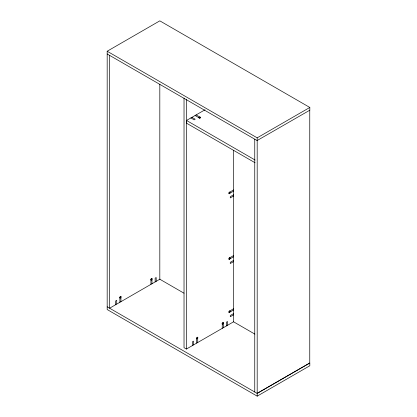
<?xml version="1.0" encoding="UTF-8"?>
<svg xmlns="http://www.w3.org/2000/svg" width="417" height="417" viewBox="0 0 417 417"><rect width="100%" height="100%" fill="white"/><g stroke="black" fill="none" stroke-linecap="round" stroke-linejoin="round"><path stroke-width="0.63" d="M107.179 306.808L257.185 393.413L309.821 363.025L309.821 365.761L257.185 396.15L107.179 309.544L107.179 51.239L159.815 20.85L309.821 107.456L309.821 110.192L257.122 140.545M255.1 162.776L186.524 123.182L186.524 120.45L205.008 109.78M107.179 51.239L257.185 137.845L309.821 107.456M233.567 189.923L229.225 192.43L229.225 193.65L233.567 191.142M233.567 194.786L230.278 196.688L230.278 197.903L233.567 196M160.008 279.119L109.614 308.215L109.614 55.378M233.567 255.564L229.225 258.071L229.225 259.285L233.567 256.778M233.567 260.427L230.278 262.324L230.278 263.544L233.567 261.641M233.567 308.747L229.225 311.254L229.225 312.469L233.567 309.961M233.567 313.605L230.278 315.507L230.278 316.722L233.567 314.825M184.027 98.094L184.027 347.679L186.394 349.05L233.567 321.815L233.567 150.224M257.122 393.377L309.758 362.988L309.758 110.156M107.179 53.975L257.185 140.581M196.131 114.904L200.473 117.412L199.42 118.016L195.078 115.509M191.919 117.333L195.208 119.231L194.155 119.841L190.866 117.943M186.524 120.45L255.1 160.039M184.001 293.198L159.815 279.228L159.815 84.244M233.51 321.778L254.886 334.121M257.185 137.845L257.185 396.15M254.751 139.174L254.751 392.011M227.515 325.307L227.515 321.507L226.462 322.117L226.462 325.917M223.303 327.736L223.303 322.722L222.251 323.331L222.251 328.346M197.71 342.513L197.71 337.499L196.657 338.109L196.657 343.123M193.498 344.948L193.498 341.148L192.445 341.752L192.445 345.552M186.394 99.465L186.394 349.05M156.193 281.319L156.193 277.524L155.14 278.129L155.14 281.928M151.986 283.753L151.986 278.738L150.933 279.343L150.933 284.358M120.93 301.679L120.93 296.664L119.877 297.274L119.877 302.289M116.718 304.113L116.718 300.313L115.665 300.923L115.665 304.718M151.626 279.906A0.933 0.537 -60 0 0 151.924 278.462A0.933 0.537 -60 0 0 150.824 279.437A0.933 0.537 -60 0 0 151.626 279.906M120.576 297.832A0.933 0.537 -60 0 0 120.867 296.393A0.933 0.537 -60 0 0 119.768 297.368A0.933 0.537 -60 0 0 120.576 297.832M222.949 323.889A0.933 0.537 -60 0 0 223.241 322.45A0.933 0.537 -60 0 0 222.141 323.425A0.933 0.537 -60 0 0 222.949 323.889M197.356 338.667A0.933 0.537 -60 0 0 197.648 337.228A0.933 0.537 -60 0 0 196.548 338.203A0.933 0.537 -60 0 0 197.356 338.667M229.595 193.561A0.933 0.537 -60 0 0 229.887 192.122A0.933 0.537 -60 0 0 228.787 193.097A0.933 0.537 -60 0 0 229.595 193.561M229.595 259.202A0.933 0.537 -60 0 0 229.887 257.758A0.933 0.537 -60 0 0 228.787 258.738A0.933 0.537 -60 0 0 229.595 259.202M229.595 312.38A0.933 0.537 -60 0 0 229.887 310.941A0.933 0.537 -60 0 0 228.787 311.916A0.933 0.537 -60 0 0 229.595 312.38M199.284 118.063A0.933 0.537 0 0 0 200.681 117.599A0.933 0.537 0 0 0 199.284 117.135A0.933 0.537 0 0 0 199.284 118.063"/></g></svg>
